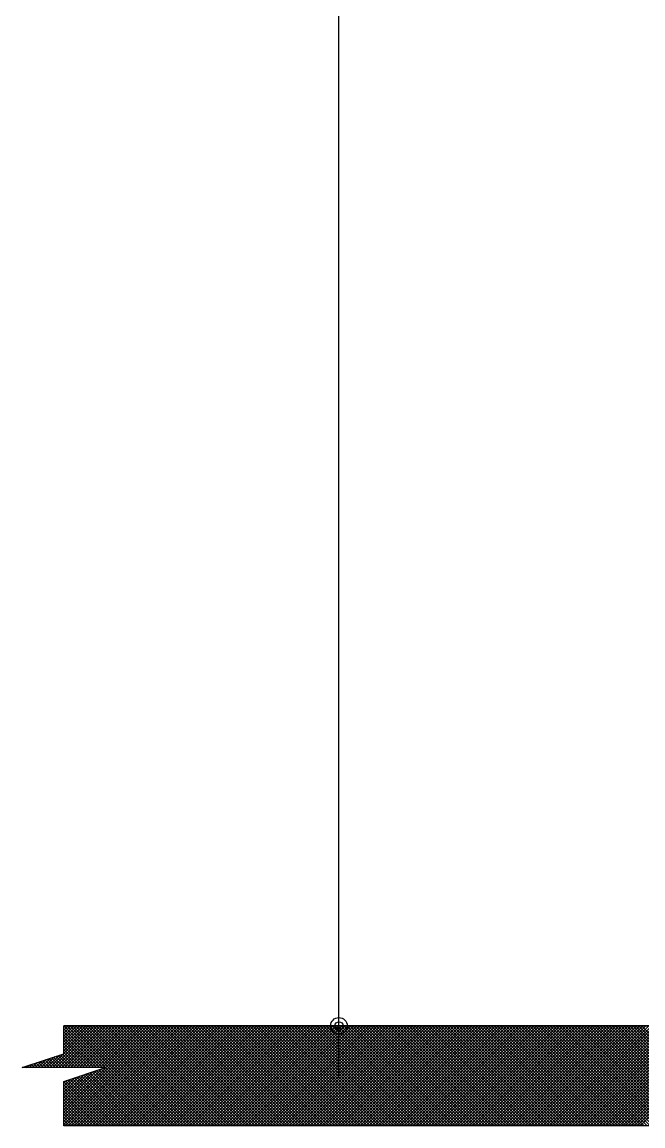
# Model space of a CAD drawing. Extents: x 0 to 119, y 0 to 84.
# Drawn here: x 78.05 to 81.03, y 38.72 to 44.02 of the extents above; entities that cross this region are included whole.
import ezdxf

# ---------------------------------------------------------------- set-up
doc = ezdxf.new("R2010")
doc.units = 0
doc.header["$MEASUREMENT"] = 0
for name, color, linetype in [('29', 9, 'CONTINUOUS'), ('32', 250, 'CONTINUOUS'), ('6', 178, 'CONTINUOUS')]:
    doc.layers.add(name, color=color, linetype=linetype)

msp = doc.modelspace()

# ---------------------------------------------------------------- linework, layer by layer
at = {"layer": '29', "color": 9, "linetype": 'Continuous'}
for p, q in [((78.185873, 38.998015), (78.385873, 39.198015)), ((78.200015, 38.998015), (78.400015, 39.198015)), ((78.214157, 38.998015), (78.414157, 39.198015)), ((78.228299, 38.998015), (78.428299, 39.198015)), ((78.242441, 38.998015), (78.442441, 39.198015)), ((78.252415, 39.198015), (78.732421, 38.718015)), ((78.252415, 38.725146), (78.725284, 39.198015)), ((78.252415, 38.739289), (78.711142, 39.198015)), ((78.252415, 38.753431), (78.697, 39.198015)), ((78.252415, 38.767573), (78.682858, 39.198015)), ((78.252415, 38.781715), (78.668716, 39.198015)), ((78.252415, 38.795857), (78.654573, 39.198015)), ((78.252415, 39.0787), (78.371731, 39.198015)), ((78.252415, 39.092842), (78.357589, 39.198015)), ((78.252415, 39.106984), (78.343447, 39.198015)), ((78.252415, 39.121126), (78.329304, 39.198015)), ((78.252415, 39.135268), (78.315162, 39.198015)), ((78.252415, 39.14941), (78.30102, 39.198015)), ((78.252415, 39.163553), (78.286878, 39.198015)), ((78.252415, 39.177695), (78.272736, 39.198015)), ((78.252415, 39.191837), (78.258594, 39.198015)), ((78.256584, 38.998015), (78.456584, 39.198015)), ((78.259426, 38.718015), (78.739426, 39.198015)), ((78.266563, 39.198015), (78.746563, 38.718015)), ((78.270726, 38.998015), (78.470726, 39.198015)), ((78.273568, 38.718015), (78.753568, 39.198015)), ((78.280706, 39.198015), (78.760706, 38.718015)), ((78.284868, 38.998015), (78.484868, 39.198015)), ((78.287711, 38.718015), (78.767711, 39.198015)), ((78.294848, 39.198015), (78.774848, 38.718015)), ((78.29901, 38.998015), (78.49901, 39.198015)), ((78.301853, 38.718015), (78.781853, 39.198015)), ((78.30899, 39.198015), (78.78899, 38.718015)), ((78.313152, 38.998015), (78.513152, 39.198015)), ((78.315995, 38.718015), (78.795995, 39.198015)), ((78.323132, 39.198015), (78.803132, 38.718015)), ((78.327294, 38.998015), (78.527294, 39.198015)), ((78.330137, 38.718015), (78.810137, 39.198015)), ((78.337274, 39.198015), (78.817274, 38.718015)), ((78.341436, 38.998015), (78.541436, 39.198015)), ((78.344279, 38.718015), (78.824279, 39.198015)), ((78.351416, 39.198015), (78.831416, 38.718015)), ((78.355579, 38.998015), (78.555579, 39.198015)), ((78.358421, 38.718015), (78.838421, 39.198015)), ((78.365558, 39.198015), (78.845558, 38.718015)), ((78.369721, 38.998015), (78.569721, 39.198015)), ((78.372563, 38.718015), (78.852563, 39.198015)), ((78.3797, 39.198015), (78.8597, 38.718015)), ((78.383863, 38.998015), (78.583863, 39.198015)), ((78.386706, 38.718015), (78.866706, 39.198015)), ((78.393843, 39.198015), (78.873843, 38.718015)), ((78.398005, 38.998015), (78.598005, 39.198015)), ((78.400848, 38.718015), (78.880848, 39.198015)), ((78.407985, 39.198015), (78.887985, 38.718015)), ((78.412147, 38.998015), (78.612147, 39.198015)), ((78.41499, 38.718015), (78.89499, 39.198015)), ((78.422127, 39.198015), (78.902127, 38.718015)), ((78.426289, 38.998015), (78.626289, 39.198015)), ((78.429132, 38.718015), (78.909132, 39.198015)), ((78.436269, 39.198015), (78.916269, 38.718015)), ((78.440431, 38.998015), (78.640431, 39.198015)), ((78.443274, 38.718015), (78.923274, 39.198015)), ((78.450411, 39.198015), (78.930411, 38.718015)), ((78.457416, 38.718015), (78.937416, 39.198015)), ((78.464553, 39.198015), (78.944553, 38.718015)), ((78.471558, 38.718015), (78.951558, 39.198015)), ((78.478695, 39.198015), (78.958695, 38.718015)), ((78.4857, 38.718015), (78.9657, 39.198015)), ((78.492838, 39.198015), (78.972838, 38.718015)), ((78.499843, 38.718015), (78.979843, 39.198015)), ((78.50698, 39.198015), (78.98698, 38.718015)), ((78.513985, 38.718015), (78.993985, 39.198015)), ((78.521122, 39.198015), (79.001122, 38.718015)), ((78.528127, 38.718015), (79.008127, 39.198015)), ((78.535264, 39.198015), (79.015264, 38.718015)), ((78.542269, 38.718015), (79.022269, 39.198015)), ((78.549406, 39.198015), (79.029406, 38.718015)), ((78.556411, 38.718015), (79.036411, 39.198015)), ((78.563548, 39.198015), (79.043548, 38.718015)), ((78.570553, 38.718015), (79.050553, 39.198015)), ((78.57769, 39.198015), (79.05769, 38.718015)), ((78.584695, 38.718015), (79.064695, 39.198015)), ((78.591833, 39.198015), (79.071833, 38.718015)), ((78.598838, 38.718015), (79.078838, 39.198015)), ((78.605975, 39.198015), (79.085975, 38.718015)), ((78.61298, 38.718015), (79.09298, 39.198015)), ((78.620117, 39.198015), (79.100117, 38.718015)), ((78.627122, 38.718015), (79.107122, 39.198015)), ((78.634259, 39.198015), (79.114259, 38.718015)), ((78.641264, 38.718015), (79.121264, 39.198015)), ((78.648401, 39.198015), (79.128401, 38.718015)), ((78.655406, 38.718015), (79.135406, 39.198015)), ((78.662543, 39.198015), (79.142543, 38.718015)), ((78.669548, 38.718015), (79.149548, 39.198015)), ((78.676685, 39.198015), (79.156685, 38.718015)), ((78.68369, 38.718015), (79.16369, 39.198015)), ((78.690827, 39.198015), (79.170827, 38.718015)), ((78.697833, 38.718015), (79.177833, 39.198015)), ((78.70497, 39.198015), (79.18497, 38.718015)), ((78.711975, 38.718015), (79.191975, 39.198015)), ((78.719112, 39.198015), (79.199112, 38.718015)), ((78.726117, 38.718015), (79.206117, 39.198015)), ((78.733254, 39.198015), (79.213254, 38.718015)), ((78.740259, 38.718015), (79.220259, 39.198015)), ((78.747396, 39.198015), (79.227396, 38.718015)), ((78.754401, 38.718015), (79.234401, 39.198015)), ((78.761538, 39.198015), (79.241538, 38.718015)), ((78.768543, 38.718015), (79.248543, 39.198015)), ((78.77568, 39.198015), (79.25568, 38.718015)), ((78.782685, 38.718015), (79.262685, 39.198015)), ((78.789822, 39.198015), (79.269822, 38.718015)), ((78.796827, 38.718015), (79.276827, 39.198015)), ((78.803965, 39.198015), (79.283965, 38.718015)), ((78.81097, 38.718015), (79.29097, 39.198015)), ((78.818107, 39.198015), (79.298107, 38.718015)), ((78.825112, 38.718015), (79.305112, 39.198015)), ((78.832249, 39.198015), (79.312249, 38.718015)), ((78.839254, 38.718015), (79.319254, 39.198015)), ((78.846391, 39.198015), (79.326391, 38.718015)), ((78.853396, 38.718015), (79.333396, 39.198015)), ((78.860533, 39.198015), (79.340533, 38.718015)), ((78.867538, 38.718015), (79.347538, 39.198015)), ((78.874675, 39.198015), (79.354675, 38.718015)), ((78.88168, 38.718015), (79.36168, 39.198015)), ((78.888817, 39.198015), (79.368817, 38.718015)), ((78.895822, 38.718015), (79.375822, 39.198015)), ((78.902959, 39.198015), (79.382959, 38.718015)), ((78.909965, 38.718015), (79.389965, 39.198015)), ((78.917102, 39.198015), (79.397102, 38.718015)), ((78.924107, 38.718015), (79.404107, 39.198015)), ((78.931244, 39.198015), (79.411244, 38.718015)), ((78.938249, 38.718015), (79.418249, 39.198015)), ((78.945386, 39.198015), (79.425386, 38.718015)), ((78.952391, 38.718015), (79.432391, 39.198015)), ((78.959528, 39.198015), (79.439528, 38.718015)), ((78.966533, 38.718015), (79.446533, 39.198015)), ((78.97367, 39.198015), (79.45367, 38.718015)), ((78.980675, 38.718015), (79.460675, 39.198015)), ((78.987812, 39.198015), (79.467812, 38.718015)), ((78.994817, 38.718015), (79.474817, 39.198015)), ((79.001954, 39.198015), (79.481954, 38.718015)), ((79.008959, 38.718015), (79.488959, 39.198015)), ((79.016097, 39.198015), (79.496097, 38.718015)), ((79.023102, 38.718015), (79.503102, 39.198015)), ((79.030239, 39.198015), (79.510239, 38.718015)), ((79.037244, 38.718015), (79.517244, 39.198015)), ((79.044381, 39.198015), (79.524381, 38.718015)), ((79.051386, 38.718015), (79.531386, 39.198015)), ((79.058523, 39.198015), (79.538523, 38.718015)), ((79.065528, 38.718015), (79.545528, 39.198015)), ((79.072665, 39.198015), (79.552665, 38.718015)), ((79.07967, 38.718015), (79.55967, 39.198015)), ((79.086807, 39.198015), (79.566807, 38.718015)), ((79.093812, 38.718015), (79.573812, 39.198015)), ((79.100949, 39.198015), (79.580949, 38.718015)), ((79.107954, 38.718015), (79.587954, 39.198015)), ((79.115092, 39.198015), (79.595092, 38.718015)), ((79.122097, 38.718015), (79.602097, 39.198015)), ((79.129234, 39.198015), (79.609234, 38.718015)), ((79.136239, 38.718015), (79.616239, 39.198015)), ((79.143376, 39.198015), (79.623376, 38.718015)), ((79.150381, 38.718015), (79.630381, 39.198015)), ((79.157518, 39.198015), (79.637518, 38.718015)), ((79.164523, 38.718015), (79.644523, 39.198015)), ((79.17166, 39.198015), (79.65166, 38.718015)), ((79.178665, 38.718015), (79.658665, 39.198015)), ((79.185802, 39.198015), (79.665802, 38.718015)), ((79.192807, 38.718015), (79.672807, 39.198015)), ((79.199944, 39.198015), (79.679944, 38.718015)), ((79.206949, 38.718015), (79.686949, 39.198015)), ((79.214086, 39.198015), (79.694086, 38.718015)), ((79.221092, 38.718015), (79.701092, 39.198015)), ((79.228229, 39.198015), (79.708229, 38.718015)), ((79.235234, 38.718015), (79.715234, 39.198015)), ((79.242371, 39.198015), (79.722371, 38.718015)), ((79.249376, 38.718015), (79.729376, 39.198015)), ((79.256513, 39.198015), (79.736513, 38.718015)), ((79.263518, 38.718015), (79.743518, 39.198015)), ((79.270655, 39.198015), (79.750655, 38.718015)), ((79.27766, 38.718015), (79.75766, 39.198015)), ((79.284797, 39.198015), (79.764797, 38.718015)), ((79.291802, 38.718015), (79.771802, 39.198015)), ((79.298939, 39.198015), (79.778939, 38.718015)), ((79.305944, 38.718015), (79.785944, 39.198015)), ((79.313081, 39.198015), (79.793081, 38.718015)), ((79.320086, 38.718015), (79.800086, 39.198015)), ((79.327224, 39.198015), (79.807224, 38.718015)), ((79.334229, 38.718015), (79.814229, 39.198015)), ((79.341366, 39.198015), (79.821366, 38.718015)), ((79.348371, 38.718015), (79.828371, 39.198015)), ((79.355508, 39.198015), (79.835508, 38.718015)), ((79.362513, 38.718015), (79.842513, 39.198015)), ((79.36965, 39.198015), (79.84965, 38.718015)), ((79.376655, 38.718015), (79.856655, 39.198015)), ((79.383792, 39.198015), (79.863792, 38.718015)), ((79.390797, 38.718015), (79.870797, 39.198015)), ((79.397934, 39.198015), (79.877934, 38.718015)), ((79.404939, 38.718015), (79.884939, 39.198015)), ((79.412076, 39.198015), (79.892076, 38.718015)), ((79.419081, 38.718015), (79.899081, 39.198015)), ((79.426219, 39.198015), (79.906219, 38.718015)), ((79.433224, 38.718015), (79.913224, 39.198015)), ((79.440361, 39.198015), (79.920361, 38.718015)), ((79.447366, 38.718015), (79.927366, 39.198015)), ((79.454503, 39.198015), (79.934503, 38.718015)), ((79.461508, 38.718015), (79.941508, 39.198015)), ((79.468645, 39.198015), (79.948645, 38.718015)), ((79.47565, 38.718015), (79.95565, 39.198015)), ((79.482787, 39.198015), (79.962787, 38.718015)), ((79.489792, 38.718015), (79.969792, 39.198015)), ((79.496929, 39.198015), (79.976929, 38.718015)), ((79.503934, 38.718015), (79.983934, 39.198015)), ((79.511071, 39.198015), (79.991071, 38.718015)), ((79.518076, 38.718015), (79.998076, 39.198015)), ((79.525213, 39.198015), (80.005213, 38.718015)), ((79.532219, 38.718015), (80.012219, 39.198015)), ((79.539356, 39.198015), (80.019356, 38.718015)), ((79.546361, 38.718015), (80.026361, 39.198015)), ((79.553498, 39.198015), (80.033498, 38.718015)), ((79.560503, 38.718015), (80.040503, 39.198015)), ((79.56764, 39.198015), (80.04764, 38.718015)), ((79.574645, 38.718015), (80.054645, 39.198015)), ((79.581782, 39.198015), (80.061782, 38.718015)), ((79.588787, 38.718015), (80.068787, 39.198015)), ((79.595924, 39.198015), (80.075924, 38.718015)), ((79.602929, 38.718015), (80.082929, 39.198015)), ((79.610066, 39.198015), (80.090066, 38.718015)), ((79.617071, 38.718015), (80.097071, 39.198015)), ((79.624208, 39.198015), (80.104208, 38.718015)), ((79.631213, 38.718015), (80.111213, 39.198015)), ((79.638351, 39.198015), (80.118351, 38.718015)), ((79.645356, 38.718015), (80.125356, 39.198015)), ((79.652493, 39.198015), (80.132493, 38.718015)), ((79.659498, 38.718015), (80.139498, 39.198015)), ((79.666635, 39.198015), (80.146635, 38.718015)), ((79.67364, 38.718015), (80.15364, 39.198015)), ((79.680777, 39.198015), (80.160777, 38.718015)), ((79.687782, 38.718015), (80.167782, 39.198015)), ((79.694919, 39.198015), (80.174919, 38.718015)), ((79.701924, 38.718015), (80.181924, 39.198015)), ((79.709061, 39.198015), (80.189061, 38.718015)), ((79.716066, 38.718015), (80.196066, 39.198015)), ((79.723203, 39.198015), (80.203203, 38.718015)), ((79.730208, 38.718015), (80.210208, 39.198015)), ((79.737345, 39.198015), (80.217345, 38.718015)), ((79.744351, 38.718015), (80.224351, 39.198015)), ((79.751488, 39.198015), (80.231488, 38.718015)), ((79.758493, 38.718015), (80.238493, 39.198015)), ((79.76563, 39.198015), (80.24563, 38.718015)), ((79.772635, 38.718015), (80.252635, 39.198015)), ((79.779772, 39.198015), (80.259772, 38.718015)), ((79.786777, 38.718015), (80.266777, 39.198015)), ((79.793914, 39.198015), (80.273914, 38.718015)), ((79.800919, 38.718015), (80.280919, 39.198015)), ((79.808056, 39.198015), (80.288056, 38.718015)), ((79.815061, 38.718015), (80.295061, 39.198015)), ((79.822198, 39.198015), (80.302198, 38.718015)), ((79.829203, 38.718015), (80.309203, 39.198015)), ((79.83634, 39.198015), (80.31634, 38.718015)), ((79.843345, 38.718015), (80.323345, 39.198015)), ((79.850483, 39.198015), (80.330483, 38.718015)), ((79.857488, 38.718015), (80.337488, 39.198015)), ((79.864625, 39.198015), (80.344625, 38.718015)), ((79.87163, 38.718015), (80.35163, 39.198015)), ((79.878767, 39.198015), (80.358767, 38.718015)), ((79.885772, 38.718015), (80.365772, 39.198015)), ((79.892909, 39.198015), (80.372909, 38.718015)), ((79.899914, 38.718015), (80.379914, 39.198015)), ((79.907051, 39.198015), (80.387051, 38.718015)), ((79.914056, 38.718015), (80.394056, 39.198015)), ((79.921193, 39.198015), (80.401193, 38.718015)), ((79.928198, 38.718015), (80.408198, 39.198015)), ((79.935335, 39.198015), (80.415335, 38.718015)), ((79.94234, 38.718015), (80.42234, 39.198015)), ((79.949478, 39.198015), (80.429478, 38.718015)), ((79.956483, 38.718015), (80.436483, 39.198015)), ((79.96362, 39.198015), (80.44362, 38.718015)), ((79.970625, 38.718015), (80.450625, 39.198015)), ((79.977762, 39.198015), (80.457762, 38.718015)), ((79.984767, 38.718015), (80.464767, 39.198015)), ((79.991904, 39.198015), (80.471904, 38.718015)), ((79.998909, 38.718015), (80.478909, 39.198015)), ((80.006046, 39.198015), (80.486046, 38.718015)), ((80.013051, 38.718015), (80.493051, 39.198015)), ((80.020188, 39.198015), (80.500188, 38.718015)), ((80.027193, 38.718015), (80.507193, 39.198015)), ((80.03433, 39.198015), (80.51433, 38.718015)), ((80.041335, 38.718015), (80.521335, 39.198015)), ((80.048472, 39.198015), (80.528472, 38.718015)), ((80.055478, 38.718015), (80.535478, 39.198015)), ((80.062615, 39.198015), (80.542615, 38.718015)), ((80.06962, 38.718015), (80.54962, 39.198015)), ((80.076757, 39.198015), (80.556757, 38.718015)), ((80.083762, 38.718015), (80.563762, 39.198015)), ((80.090899, 39.198015), (80.570899, 38.718015)), ((80.097904, 38.718015), (80.577904, 39.198015)), ((80.105041, 39.198015), (80.585041, 38.718015)), ((80.112046, 38.718015), (80.592046, 39.198015)), ((80.119183, 39.198015), (80.599183, 38.718015)), ((80.126188, 38.718015), (80.606188, 39.198015)), ((80.133325, 39.198015), (80.613325, 38.718015)), ((80.14033, 38.718015), (80.62033, 39.198015)), ((80.147467, 39.198015), (80.627467, 38.718015)), ((80.154472, 38.718015), (80.634472, 39.198015)), ((80.16161, 39.198015), (80.64161, 38.718015)), ((80.168615, 38.718015), (80.648615, 39.198015)), ((80.175752, 39.198015), (80.655752, 38.718015)), ((80.182757, 38.718015), (80.662757, 39.198015)), ((80.189894, 39.198015), (80.669894, 38.718015)), ((80.196899, 38.718015), (80.676899, 39.198015)), ((80.204036, 39.198015), (80.684036, 38.718015)), ((80.211041, 38.718015), (80.691041, 39.198015)), ((80.218178, 39.198015), (80.698178, 38.718015)), ((80.225183, 38.718015), (80.705183, 39.198015)), ((80.23232, 39.198015), (80.71232, 38.718015)), ((80.239325, 38.718015), (80.719325, 39.198015)), ((80.246462, 39.198015), (80.726462, 38.718015)), ((80.253467, 38.718015), (80.733467, 39.198015)), ((80.260605, 39.198015), (80.740605, 38.718015)), ((80.26761, 38.718015), (80.74761, 39.198015)), ((80.274747, 39.198015), (80.754747, 38.718015)), ((80.281752, 38.718015), (80.761752, 39.198015)), ((80.288889, 39.198015), (80.768889, 38.718015)), ((80.295894, 38.718015), (80.775894, 39.198015)), ((80.303031, 39.198015), (80.783031, 38.718015)), ((80.310036, 38.718015), (80.790036, 39.198015)), ((80.317173, 39.198015), (80.797173, 38.718015)), ((80.324178, 38.718015), (80.804178, 39.198015)), ((80.331315, 39.198015), (80.811315, 38.718015)), ((80.33832, 38.718015), (80.81832, 39.198015)), ((80.345457, 39.198015), (80.825457, 38.718015)), ((80.352462, 38.718015), (80.832462, 39.198015)), ((80.359599, 39.198015), (80.839599, 38.718015)), ((80.366605, 38.718015), (80.846605, 39.198015)), ((80.373742, 39.198015), (80.853742, 38.718015)), ((80.380747, 38.718015), (80.860747, 39.198015)), ((80.387884, 39.198015), (80.867884, 38.718015)), ((80.394889, 38.718015), (80.874889, 39.198015)), ((80.402026, 39.198015), (80.882026, 38.718015)), ((80.409031, 38.718015), (80.889031, 39.198015)), ((80.416168, 39.198015), (80.896168, 38.718015)), ((80.423173, 38.718015), (80.903173, 39.198015)), ((80.43031, 39.198015), (80.91031, 38.718015)), ((80.437315, 38.718015), (80.917315, 39.198015)), ((80.444452, 39.198015), (80.924452, 38.718015)), ((80.451457, 38.718015), (80.931457, 39.198015)), ((80.458594, 39.198015), (80.938594, 38.718015)), ((80.465599, 38.718015), (80.945599, 39.198015)), ((80.472737, 39.198015), (80.952737, 38.718015)), ((80.479742, 38.718015), (80.959742, 39.198015)), ((80.486879, 39.198015), (80.966879, 38.718015)), ((80.493884, 38.718015), (80.973884, 39.198015)), ((80.501021, 39.198015), (80.981021, 38.718015)), ((80.508026, 38.718015), (80.988026, 39.198015)), ((80.515163, 39.198015), (80.995163, 38.718015)), ((80.522168, 38.718015), (81.002168, 39.198015)), ((80.529305, 39.198015), (81.009305, 38.718015)), ((80.53631, 38.718015), (81.01631, 39.198015)), ((80.543447, 39.198015), (81.023447, 38.718015)), ((80.550452, 38.718015), (81.030452, 39.198015)), ((80.557589, 39.198015), (81.037589, 38.718015)), ((80.564594, 38.718015), (81.044594, 39.198015)), ((80.571731, 39.198015), (81.051731, 38.718015)), ((80.578737, 38.718015), (81.058737, 39.198015)), ((80.585874, 39.198015), (81.065874, 38.718015)), ((80.592879, 38.718015), (81.072879, 39.198015)), ((80.600016, 39.198015), (81.080016, 38.718015)), ((80.607021, 38.718015), (81.087021, 39.198015)), ((80.614158, 39.198015), (81.094158, 38.718015)), ((80.621163, 38.718015), (81.101163, 39.198015)), ((80.6283, 39.198015), (81.1083, 38.718015)), ((80.635305, 38.718015), (81.115305, 39.198015)), ((80.642442, 39.198015), (81.122442, 38.718015)), ((80.649447, 38.718015), (81.129447, 39.198015)), ((80.656584, 39.198015), (81.136584, 38.718015)), ((80.663589, 38.718015), (81.143589, 39.198015)), ((80.670726, 39.198015), (81.150726, 38.718015)), ((80.677732, 38.718015), (81.157732, 39.198015)), ((80.684869, 39.198015), (81.164869, 38.718015)), ((80.691874, 38.718015), (81.171874, 39.198015)), ((80.699011, 39.198015), (81.179011, 38.718015)), ((80.706016, 38.718015), (81.186016, 39.198015)), ((80.713153, 39.198015), (81.193153, 38.718015)), ((80.720158, 38.718015), (81.200158, 39.198015)), ((80.727295, 39.198015), (81.207295, 38.718015)), ((80.7343, 38.718015), (81.2143, 39.198015)), ((80.741437, 39.198015), (81.221437, 38.718015)), ((80.748442, 38.718015), (81.228442, 39.198015)), ((80.755579, 39.198015), (81.235579, 38.718015)), ((80.762584, 38.718015), (81.242584, 39.198015)), ((80.769721, 39.198015), (81.249721, 38.718015)), ((80.776726, 38.718015), (81.256726, 39.198015)), ((80.783864, 39.198015), (81.263864, 38.718015)), ((80.790869, 38.718015), (81.270869, 39.198015)), ((80.798006, 39.198015), (81.278006, 38.718015)), ((80.805011, 38.718015), (81.285011, 39.198015)), ((80.812148, 39.198015), (81.292148, 38.718015)), ((80.819153, 38.718015), (81.299153, 39.198015)), ((80.82629, 39.198015), (81.30629, 38.718015)), ((80.833295, 38.718015), (81.313295, 39.198015)), ((80.840432, 39.198015), (81.320432, 38.718015)), ((80.847437, 38.718015), (81.327437, 39.198015)), ((80.854574, 39.198015), (81.334574, 38.718015)), ((80.861579, 38.718015), (81.341579, 39.198015)), ((80.868716, 39.198015), (81.348716, 38.718015)), ((80.875721, 38.718015), (81.355721, 39.198015)), ((80.882858, 39.198015), (81.362858, 38.718015)), ((80.889864, 38.718015), (81.369864, 39.198015)), ((80.897001, 39.198015), (81.377001, 38.718015)), ((80.904006, 38.718015), (81.384006, 39.198015)), ((80.911143, 39.198015), (81.391143, 38.718015)), ((80.918148, 38.718015), (81.398148, 39.198015)), ((80.925285, 39.198015), (81.405285, 38.718015)), ((80.93229, 38.718015), (81.41229, 39.198015)), ((80.939427, 39.198015), (81.419427, 38.718015)), ((80.946432, 38.718015), (81.426432, 39.198015)), ((80.953569, 39.198015), (81.433569, 38.718015)), ((80.960574, 38.718015), (81.440574, 39.198015)), ((80.967711, 39.198015), (81.447711, 38.718015)), ((80.974716, 38.718015), (81.454716, 39.198015)), ((80.981853, 39.198015), (81.461853, 38.718015)), ((80.988858, 38.718015), (81.468858, 39.198015)), ((80.995996, 39.198015), (81.475996, 38.718015)), ((81.003001, 38.718015), (81.483001, 39.198015)), ((81.010138, 39.198015), (81.490138, 38.718015)), ((81.017143, 38.718015), (81.497143, 39.198015)), ((81.02428, 39.198015), (81.50428, 38.718015)), ((78.252415, 39.183879), (78.438279, 38.998015)), ((78.252415, 39.169737), (78.424137, 38.998015)), ((78.252415, 39.155594), (78.409995, 38.998015)), ((78.252415, 39.141452), (78.395853, 38.998015)), ((78.252415, 39.12731), (78.381711, 38.998015)), ((78.252415, 39.113168), (78.367568, 38.998015)), ((78.252415, 39.099026), (78.353426, 38.998015)), ((78.143447, 38.998015), (78.188962, 39.04353)), ((78.157589, 38.998015), (78.210175, 39.050601)), ((78.171731, 38.998015), (78.231388, 39.057672)), ((78.182714, 39.041448), (78.226147, 38.998015)), ((78.193321, 39.044983), (78.240289, 38.998015)), ((78.203928, 39.048519), (78.254431, 38.998015)), ((78.214534, 39.052054), (78.268573, 38.998015)), ((78.225141, 39.05559), (78.282716, 38.998015)), ((78.235747, 39.059126), (78.296858, 38.998015)), ((78.246354, 39.062661), (78.311, 38.998015)), ((78.252415, 39.084884), (78.339284, 38.998015)), ((78.252415, 39.070742), (78.325142, 38.998015)), ((78.055435, 38.999022), (78.056441, 38.998015)), ((78.058594, 38.998015), (78.061683, 39.001104)), ((78.066042, 39.002557), (78.070584, 38.998015)), ((78.072736, 38.998015), (78.082896, 39.008175)), ((78.076648, 39.006093), (78.084726, 38.998015)), ((78.086878, 38.998015), (78.104109, 39.015246)), ((78.087255, 39.009628), (78.098868, 38.998015)), ((78.097861, 39.013164), (78.11301, 38.998015)), ((78.10102, 38.998015), (78.125322, 39.022317)), ((78.108468, 39.016699), (78.127152, 38.998015)), ((78.115162, 38.998015), (78.146535, 39.029388)), ((78.119075, 39.020235), (78.141294, 38.998015)), ((78.129304, 38.998015), (78.167749, 39.036459)), ((78.129681, 39.02377), (78.155436, 38.998015)), ((78.140288, 39.027306), (78.169579, 38.998015)), ((78.150894, 39.030841), (78.183721, 38.998015)), ((78.161501, 39.034377), (78.197863, 38.998015)), ((78.172108, 39.037912), (78.212005, 38.998015)), ((78.252415, 38.809999), (78.434439, 38.992023)), ((78.4206, 38.98741), (78.689995, 38.718015)), ((78.431207, 38.990945), (78.704137, 38.718015)), ((78.441813, 38.994481), (78.718279, 38.718015)), ((78.252415, 38.824141), (78.413226, 38.984952)), ((78.252415, 38.838283), (78.392013, 38.977881)), ((78.252415, 38.852426), (78.3708, 38.97081)), ((78.252415, 38.866568), (78.349586, 38.963739)), ((78.252415, 38.88071), (78.328373, 38.956668)), ((78.252415, 38.894852), (78.30716, 38.949597)), ((78.252415, 38.908994), (78.285947, 38.942525)), ((78.252415, 38.923136), (78.264734, 38.935454)), ((78.261501, 38.934377), (78.477863, 38.718015)), ((78.272108, 38.937912), (78.492005, 38.718015)), ((78.282714, 38.941448), (78.506147, 38.718015)), ((78.293321, 38.944983), (78.520289, 38.718015)), ((78.303927, 38.948519), (78.534431, 38.718015)), ((78.314534, 38.952055), (78.548573, 38.718015)), ((78.325141, 38.95559), (78.562716, 38.718015)), ((78.335747, 38.959126), (78.576858, 38.718015)), ((78.346354, 38.962661), (78.591, 38.718015)), ((78.35696, 38.966197), (78.605142, 38.718015)), ((78.367567, 38.969732), (78.619284, 38.718015)), ((78.378174, 38.973268), (78.633426, 38.718015)), ((78.38878, 38.976803), (78.647568, 38.718015)), ((78.399387, 38.980339), (78.661711, 38.718015)), ((78.409993, 38.983874), (78.675853, 38.718015)), ((78.252415, 38.92932), (78.463721, 38.718015)), ((78.252415, 38.915178), (78.449579, 38.718015)), ((78.252415, 38.901036), (78.435436, 38.718015)), ((78.252415, 38.886894), (78.421294, 38.718015)), ((78.252415, 38.872752), (78.407152, 38.718015)), ((78.252415, 38.85861), (78.39301, 38.718015)), ((78.252415, 38.844467), (78.378868, 38.718015)), ((78.252415, 38.830325), (78.364726, 38.718015)), ((78.252415, 38.816183), (78.350584, 38.718015)), ((78.252415, 38.802041), (78.336441, 38.718015)), ((78.252415, 38.787899), (78.322299, 38.718015)), ((78.252415, 38.773757), (78.308157, 38.718015)), ((78.252415, 38.759615), (78.294015, 38.718015)), ((78.252415, 38.745473), (78.279873, 38.718015)), ((78.252415, 38.73133), (78.265731, 38.718015))]:
    msp.add_line(p, q, dxfattribs=at)
msp.add_lwpolyline([(86.392272, 39.198015), (86.392272, 38.718015), (85.832272, 38.718015), (78.252415, 38.718015), (78.252415, 38.931348), (78.452415, 38.998015), (78.052415, 38.998015), (78.252415, 39.064682), (78.252415, 39.198015), (81.592272, 39.198015), (85.832272, 39.198015), (86.392272, 39.198015)], dxfattribs=at)
at = {"layer": '32', "color": 250, "linetype": 'Continuous'}
for p, q in [((79.572654, 38.948015), (79.572654, 50.448015)), ((79.672344, 39.198015), (79.322654, 39.198015)), ((79.922344, 39.198015), (79.922344, 39.198015))]:
    msp.add_line(p, q, dxfattribs=at)
for radius in [0.04, 0.02]:
    msp.add_circle((79.572654, 39.198015), radius, dxfattribs=at)
at = {"layer": '6', "color": 178, "linetype": 'Continuous'}
msp.add_line((78.252415, 39.198015), (79.19205, 39.198015), dxfattribs=at)
for points in [[(86.392272, 38.718015), (78.252415, 38.718015), (78.252415, 38.931348), (78.452415, 38.998015), (78.052415, 38.998015), (78.252415, 39.064682), (78.252415, 39.198015)], [(85.832272, 39.198015), (81.592272, 39.198015), (78.252415, 39.198015)]]:
    msp.add_lwpolyline(points, dxfattribs=at)

doc.saveas('drawing.dxf')
